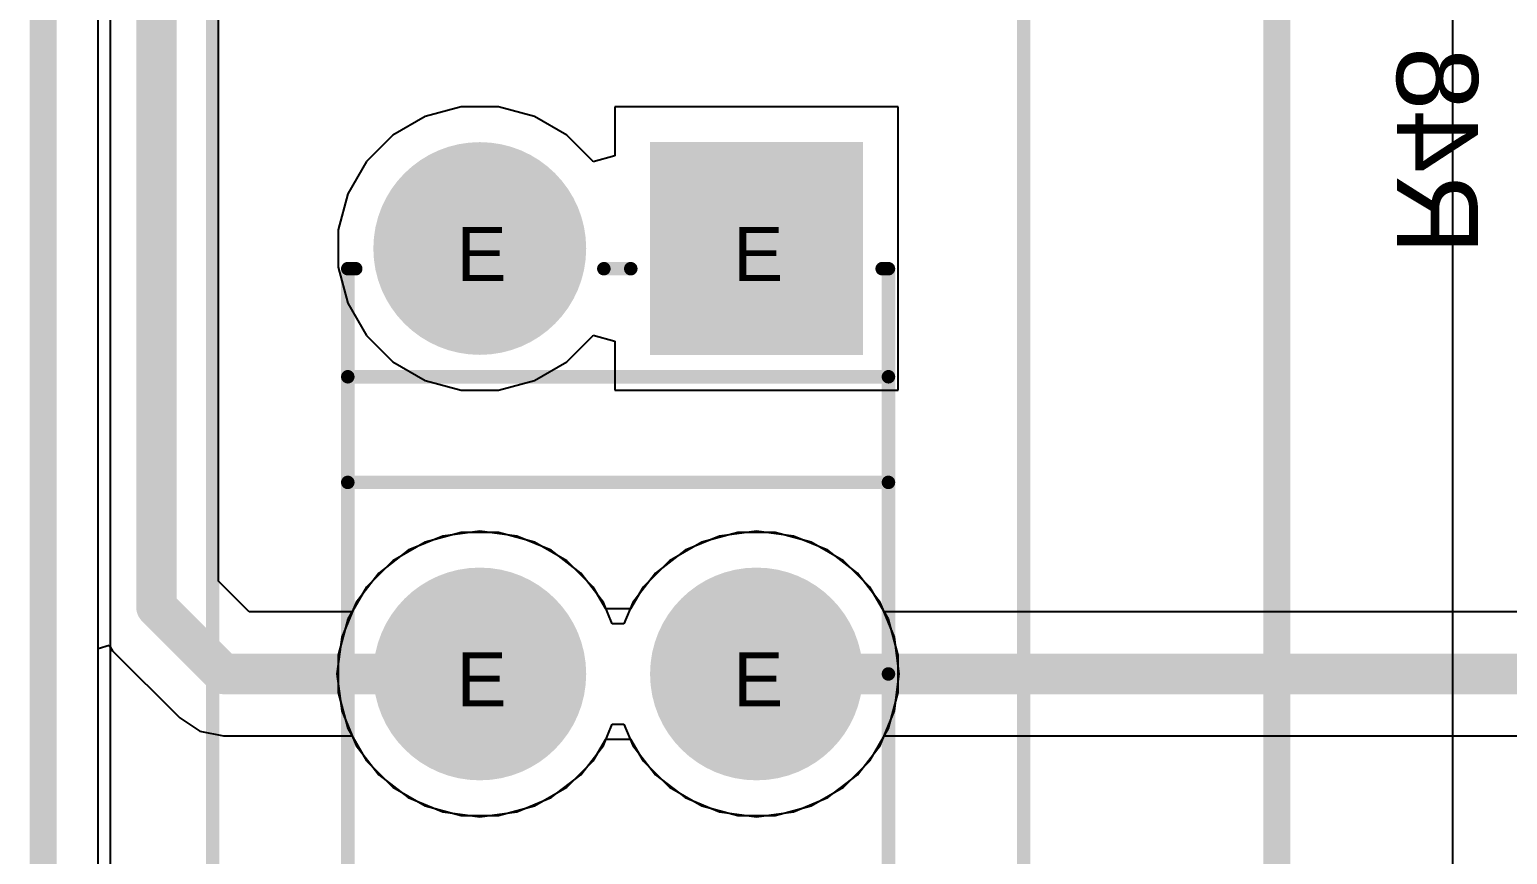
# Model space of a CAD drawing. Header units: inches. Extents: x 0 to 198, y 0 to 199.
# Drawn here: x -0.005 to 0.542, y 3.177 to 3.482 of the extents above; entities that cross this region are included whole.
import ezdxf

# ---------------------------------------------------------------- set-up
doc = ezdxf.new("R2010")
doc.units = ezdxf.units.IN
doc.header["$MEASUREMENT"] = 0
for name, color, linetype in [('Board Outline', 216, 'Continuous'), ('Bottom Layer', 5, 'Continuous'), ('Bottom Overlay', 54, 'Continuous'), ('Bottom Solder', 6, 'Continuous'), ('Drill Drawing', 1, 'Continuous'), ('Layer 1', 16, 'Continuous'), ('Layer 2', 76, 'Continuous'), ('Multi-Layer', 9, 'Continuous'), ('Pad Holes', 156, 'Continuous'), ('Top Layer', 1, 'Continuous'), ('Top Overlay', 2, 'Continuous'), ('Top Solder', 216, 'Continuous')]:
    doc.layers.add(name, color=color, linetype=linetype)
doc.styles.add('Arial', font='', dxfattribs={"height": 0.2})
doc.styles.get('Arial').set_extended_font_data('Arial')

# ---------------------------------------------------------------- blocks, each defined once
blk = doc.blocks.new('BH_18650_B1BA002_19')
at = {"layer": 'Top Overlay'}
blk.add_lwpolyline([(-0.56498, -1.5175, 0.01, 0.01, 0), (-0.56498, 1.5175, 0.01, 0.01, 0)], format="xyseb", dxfattribs=at)
blk = doc.blocks.new('SS_22F07_G010_64')
at = {"layer": 'Bottom Layer'}
blk.add_hatch(color=5, dxfattribs=at).paths.add_polyline_path([(-0.19488, 0.08858), (-0.12008, 0.08858), (-0.12008, 0.01378), (-0.19488, 0.01378)])
h = blk.add_hatch(color=5, dxfattribs=at)
edge = h.paths.add_edge_path()
edge.add_arc((0, 0.05118), 0.0374, 0, 360)
h = blk.add_hatch(color=5, dxfattribs=at)
edge = h.paths.add_edge_path()
edge.add_arc((-0.15748, -0.05118), 0.0374, 0, 360)
h = blk.add_hatch(color=5, dxfattribs=at)
edge = h.paths.add_edge_path()
edge.add_arc((0, -0.05118), 0.0374, 0, 360)
at = {"layer": 'Bottom Solder'}
blk.add_hatch(color=6, dxfattribs=at).paths.add_polyline_path([(-0.19685, 0.09055), (-0.11811, 0.09055), (-0.11811, 0.01181), (-0.19685, 0.01181)])
h = blk.add_hatch(color=6, dxfattribs=at)
edge = h.paths.add_edge_path()
edge.add_arc((0, 0.05118), 0.03937, 0, 360)
h = blk.add_hatch(color=6, dxfattribs=at)
edge = h.paths.add_edge_path()
edge.add_arc((-0.15748, -0.05118), 0.03937, 0, 360)
h = blk.add_hatch(color=6, dxfattribs=at)
edge = h.paths.add_edge_path()
edge.add_arc((0, -0.05118), 0.03937, 0, 360)
at = {"layer": 'Layer 1'}
blk.add_hatch(color=16, dxfattribs=at).paths.add_polyline_path([(-0.19488, 0.08858), (-0.12008, 0.08858), (-0.12008, 0.01378), (-0.19488, 0.01378)])
h = blk.add_hatch(color=16, dxfattribs=at)
edge = h.paths.add_edge_path()
edge.add_arc((0, 0.05118), 0.0374, 0, 360)
h = blk.add_hatch(color=16, dxfattribs=at)
edge = h.paths.add_edge_path()
edge.add_arc((-0.15748, -0.05118), 0.0374, 0, 360)
h = blk.add_hatch(color=16, dxfattribs=at)
edge = h.paths.add_edge_path()
edge.add_arc((0, -0.05118), 0.0374, 0, 360)
at = {"layer": 'Layer 2'}
blk.add_hatch(color=76, dxfattribs=at).paths.add_polyline_path([(-0.19488, 0.08858), (-0.12008, 0.08858), (-0.12008, 0.01378), (-0.19488, 0.01378)])
h = blk.add_hatch(color=76, dxfattribs=at)
edge = h.paths.add_edge_path()
edge.add_arc((0, 0.05118), 0.0374, 0, 360)
h = blk.add_hatch(color=76, dxfattribs=at)
edge = h.paths.add_edge_path()
edge.add_arc((-0.15748, -0.05118), 0.0374, 0, 360)
h = blk.add_hatch(color=76, dxfattribs=at)
edge = h.paths.add_edge_path()
edge.add_arc((0, -0.05118), 0.0374, 0, 360)
at = {"layer": 'Multi-Layer'}
blk.add_hatch(color=9, dxfattribs=at).paths.add_polyline_path([(-0.19488, 0.08858), (-0.12008, 0.08858), (-0.12008, 0.01378), (-0.19488, 0.01378)])
h = blk.add_hatch(color=9, dxfattribs=at)
edge = h.paths.add_edge_path()
edge.add_arc((0, 0.05118), 0.0374, 0, 360)
h = blk.add_hatch(color=9, dxfattribs=at)
edge = h.paths.add_edge_path()
edge.add_arc((-0.15748, -0.05118), 0.0374, 0, 360)
h = blk.add_hatch(color=9, dxfattribs=at)
edge = h.paths.add_edge_path()
edge.add_arc((0, -0.05118), 0.0374, 0, 360)
at = {"layer": 'Pad Holes'}
h = blk.add_hatch(color=7, dxfattribs=at)
edge = h.paths.add_edge_path()
edge.add_arc((-0.15748, 0.05118), 0.02362, 0, 360)
h = blk.add_hatch(color=7, dxfattribs=at)
edge = h.paths.add_edge_path()
edge.add_arc((0, 0.05118), 0.02362, 0, 360)
h = blk.add_hatch(color=7, dxfattribs=at)
edge = h.paths.add_edge_path()
edge.add_arc((-0.15748, -0.05118), 0.02362, 0, 360)
h = blk.add_hatch(color=7, dxfattribs=at)
edge = h.paths.add_edge_path()
edge.add_arc((0, -0.05118), 0.02362, 0, 360)
at = {"layer": 'Top Layer'}
blk.add_hatch(color=1, dxfattribs=at).paths.add_polyline_path([(-0.19488, 0.08858), (-0.12008, 0.08858), (-0.12008, 0.01378), (-0.19488, 0.01378)])
h = blk.add_hatch(color=1, dxfattribs=at)
edge = h.paths.add_edge_path()
edge.add_arc((0, 0.05118), 0.0374, 0, 360)
h = blk.add_hatch(color=1, dxfattribs=at)
edge = h.paths.add_edge_path()
edge.add_arc((-0.15748, -0.05118), 0.0374, 0, 360)
h = blk.add_hatch(color=1, dxfattribs=at)
edge = h.paths.add_edge_path()
edge.add_arc((0, -0.05118), 0.0374, 0, 360)
at = {"layer": 'Top Solder'}
blk.add_hatch(color=216, dxfattribs=at).paths.add_polyline_path([(-0.19685, 0.09055), (-0.11811, 0.09055), (-0.11811, 0.01181), (-0.19685, 0.01181)])
h = blk.add_hatch(color=216, dxfattribs=at)
edge = h.paths.add_edge_path()
edge.add_arc((0, 0.05118), 0.03937, 0, 360)
h = blk.add_hatch(color=216, dxfattribs=at)
edge = h.paths.add_edge_path()
edge.add_arc((-0.15748, -0.05118), 0.03937, 0, 360)
h = blk.add_hatch(color=216, dxfattribs=at)
edge = h.paths.add_edge_path()
edge.add_arc((0, -0.05118), 0.03937, 0, 360)
at = {"layer": 'Top Overlay'}
for points in [[(0.325, 0.15, 0.005, 0.005, 0), (-0.325, 0.15, 0.005, 0.005, 0)], [(0, 0.1, 0.005, 0.005, 0), (-0.15, 0.1, 0.005, 0.005, 0)], [(-0.15, 0.09768, 0.005, 0.005, 0), (-0.15, 0.1, 0.005, 0.005, 0)], [(0, 0.1, 0.005, 0.005, 0), (-0.11, 0.1, 0.005, 0.005, 0)], [(-0.11, -0.1, 0.005, 0.005, 0), (-0.11, 0.1, 0.005, 0.005, 0)], [(-0.07091, -0.1, 0.005, 0.005, 0), (-0.07091, 0.1, 0.005, 0.005, 0)], [(0.15, 0.1, 0.005, 0.005, 0), (0, 0.1, 0.005, 0.005, 0)], [(-0.15, -0.00528, 0.005, 0.005, 0), (-0.15, 0.00468, 0.005, 0.005, 0)], [(-0.15, -0.1, 0.005, 0.005, 0), (-0.15, -0.09707, 0.005, 0.005, 0)], [(0.15, -0.1, 0.005, 0.005, 0), (-0.15, -0.1, 0.005, 0.005, 0)], [(0.325, -0.15, 0.005, 0.005, 0), (-0.325, -0.15, 0.005, 0.005, 0)]]:
    blk.add_lwpolyline(points, format="xyseb", dxfattribs=at)
for points in [[(-0.15125, 0.1, 0.0025, 0.0025, 1), (-0.14875, 0.1, 0.0025, 0.0025, 1)], [(-0.15125, 0.1, 0.0025, 0.0025, 1), (-0.14875, 0.1, 0.0025, 0.0025, 1)], [(-0.15125, 0.09768, 0.0025, 0.0025, 1), (-0.14875, 0.09768, 0.0025, 0.0025, 1)], [(-0.11125, 0.1, 0.0025, 0.0025, 1), (-0.10875, 0.1, 0.0025, 0.0025, 1)], [(-0.11125, 0.1, 0.0025, 0.0025, 1), (-0.10875, 0.1, 0.0025, 0.0025, 1)], [(-0.07216, 0.1, 0.0025, 0.0025, 1), (-0.06966, 0.1, 0.0025, 0.0025, 1)], [(-0.00125, 0.1, 0.0025, 0.0025, 1), (0.00125, 0.1, 0.0025, 0.0025, 1)], [(-0.00125, 0.1, 0.0025, 0.0025, 1), (0.00125, 0.1, 0.0025, 0.0025, 1)], [(-0.00125, 0.1, 0.0025, 0.0025, 1), (0.00125, 0.1, 0.0025, 0.0025, 1)], [(-0.15125, 0.00468, 0.0025, 0.0025, 1), (-0.14875, 0.00468, 0.0025, 0.0025, 1)], [(-0.15125, -0.00528, 0.0025, 0.0025, 1), (-0.14875, -0.00528, 0.0025, 0.0025, 1)], [(-0.15125, -0.09707, 0.0025, 0.0025, 1), (-0.14875, -0.09707, 0.0025, 0.0025, 1)], [(-0.15125, -0.1, 0.0025, 0.0025, 1), (-0.14875, -0.1, 0.0025, 0.0025, 1)], [(-0.15125, -0.1, 0.0025, 0.0025, 1), (-0.14875, -0.1, 0.0025, 0.0025, 1)], [(-0.11125, -0.1, 0.0025, 0.0025, 1), (-0.10875, -0.1, 0.0025, 0.0025, 1)], [(-0.07216, -0.1, 0.0025, 0.0025, 1), (-0.06966, -0.1, 0.0025, 0.0025, 1)]]:
    blk.add_lwpolyline(points, format="xyseb", close=True, dxfattribs=at)

msp = doc.modelspace()

# ---------------------------------------------------------------- linework, layer by layer
at = {"layer": 'Board Outline'}
msp.add_lwpolyline([(0, 0, 0.01, 0.01, 0), (0, 4.72441, 0.01, 0.01, 0)], format="xyseb", dxfattribs=at)
at = {"layer": 'Bottom Layer'}
for p, q in [((0.06489, 3.27785), (0.06489, 3.63927)), ((0.14787, 3.29458), (0.13512, 3.2893)), ((0.16155, 3.29638), (0.14787, 3.29458)), ((0.17523, 3.29458), (0.16155, 3.29638)), ((0.18797, 3.2893), (0.17523, 3.29458)), ((0.25023, 3.29458), (0.23748, 3.2893)), ((0.26391, 3.29638), (0.25023, 3.29458)), ((0.27759, 3.29458), (0.26391, 3.29638)), ((0.29033, 3.2893), (0.27759, 3.29458)), ((0.13512, 3.2893), (0.12417, 3.2809)), ((0.19892, 3.2809), (0.18797, 3.2893)), ((0.23748, 3.2893), (0.22653, 3.2809)), ((0.30128, 3.2809), (0.29033, 3.2893)), ((0.12417, 3.2809), (0.11577, 3.26996)), ((0.20732, 3.26996), (0.19892, 3.2809)), ((0.22653, 3.2809), (0.21813, 3.26996)), ((0.30968, 3.26996), (0.30128, 3.2809)), ((0.07628, 3.26647), (0.06489, 3.27785)), ((0.11577, 3.26996), (0.11433, 3.26647)), ((0.21056, 3.26213), (0.20732, 3.26996)), ((0.21813, 3.26996), (0.21489, 3.26213)), ((0.31112, 3.26647), (0.30968, 3.26996)), ((0.11433, 3.26647), (0.07628, 3.26647)), ((1.00155, 3.26647), (0.31112, 3.26647)), ((0.21489, 3.26213), (0.21056, 3.26213)), ((0.02039, 3.25292), (0.02439, 3.25413)), ((0.02439, 3.25413), (0.02573, 3.25213)), ((0.02039, 1.42412), (0.02039, 3.25292)), ((0.02573, 3.25213), (0.05055, 3.22731)), ((0.05055, 3.22731), (0.05799, 3.22234)), ((0.05799, 3.22234), (0.06677, 3.22059)), ((0.06677, 3.22059), (0.11433, 3.22059)), ((0.11433, 3.22059), (0.11577, 3.2171)), ((0.20732, 3.2171), (0.21056, 3.22493)), ((0.21056, 3.22493), (0.21489, 3.22493)), ((0.21489, 3.22493), (0.21813, 3.2171)), ((0.30968, 3.2171), (0.31112, 3.22059)), ((0.31112, 3.22059), (0.99205, 3.22059)), ((0.11577, 3.2171), (0.12417, 3.20616)), ((0.19892, 3.20616), (0.20732, 3.2171)), ((0.21813, 3.2171), (0.22653, 3.20616)), ((0.30128, 3.20616), (0.30968, 3.2171)), ((0.12417, 3.20616), (0.13512, 3.19776)), ((0.18797, 3.19776), (0.19892, 3.20616)), ((0.22653, 3.20616), (0.23748, 3.19776)), ((0.29033, 3.19776), (0.30128, 3.20616)), ((0.13512, 3.19776), (0.14787, 3.19248)), ((0.17523, 3.19248), (0.18797, 3.19776)), ((0.23748, 3.19776), (0.25023, 3.19248)), ((0.27759, 3.19248), (0.29033, 3.19776)), ((0.14787, 3.19248), (0.16155, 3.19068)), ((0.16155, 3.19068), (0.17523, 3.19248)), ((0.25023, 3.19248), (0.26391, 3.19068)), ((0.26391, 3.19068), (0.27759, 3.19248))]:
    msp.add_line(p, q, dxfattribs=at)
for points in [[(0.04195, 3.26835, 0.015, 0.015, 0), (0.04195, 4.06379, 0.015, 0.015, 0)], [(0.04195, 3.26835, 0.015, 0.015, 0), (0.06677, 3.24353, 0.015, 0.015, 0)], [(0.06677, 3.24353, 0.015, 0.015, 0), (0.16155, 3.24353, 0.015, 0.015, 0)], [(0.26391, 3.24353, 0.015, 0.015, 0), (1.00155, 3.24353, 0.015, 0.015, 0)]]:
    msp.add_lwpolyline(points, format="xyseb", dxfattribs=at)
for points in [[(0.0382, 3.26835, 0.0075, 0.0075, 1), (0.0457, 3.26835, 0.0075, 0.0075, 1)], [(0.0382, 3.26835, 0.0075, 0.0075, 1), (0.0457, 3.26835, 0.0075, 0.0075, 1)], [(0.06302, 3.24353, 0.0075, 0.0075, 1), (0.07052, 3.24353, 0.0075, 0.0075, 1)], [(0.06302, 3.24353, 0.0075, 0.0075, 1), (0.07052, 3.24353, 0.0075, 0.0075, 1)], [(0.1578, 3.24353, 0.0075, 0.0075, 1), (0.1653, 3.24353, 0.0075, 0.0075, 1)], [(0.26016, 3.24353, 0.0075, 0.0075, 1), (0.26766, 3.24353, 0.0075, 0.0075, 1)]]:
    msp.add_lwpolyline(points, format="xyseb", close=True, dxfattribs=at)
at = {"layer": 'Layer 1'}
for p, q in [((0.02039, 0.33691), (0.02039, 4.38558)), ((0.14787, 3.29458), (0.13512, 3.2893)), ((0.16155, 3.29638), (0.14787, 3.29458)), ((0.17523, 3.29458), (0.16155, 3.29638)), ((0.18797, 3.2893), (0.17523, 3.29458)), ((0.25023, 3.29458), (0.23748, 3.2893)), ((0.26391, 3.29638), (0.25023, 3.29458)), ((0.27759, 3.29458), (0.26391, 3.29638)), ((0.29033, 3.2893), (0.27759, 3.29458)), ((0.13512, 3.2893), (0.12417, 3.2809)), ((0.19892, 3.2809), (0.18797, 3.2893)), ((0.23748, 3.2893), (0.22653, 3.2809)), ((0.30128, 3.2809), (0.29033, 3.2893)), ((0.12417, 3.2809), (0.11577, 3.26996)), ((0.20732, 3.26996), (0.19892, 3.2809)), ((0.22653, 3.2809), (0.21813, 3.26996)), ((0.30968, 3.26996), (0.30128, 3.2809)), ((0.11577, 3.26996), (0.11049, 3.25721)), ((0.21056, 3.26213), (0.20732, 3.26996)), ((0.21813, 3.26996), (0.21489, 3.26213)), ((0.31496, 3.25721), (0.30968, 3.26996)), ((0.21489, 3.26213), (0.21056, 3.26213)), ((0.11049, 3.25721), (0.10869, 3.24353)), ((0.31676, 3.24353), (0.31496, 3.25721)), ((0.10869, 3.24353), (0.11049, 3.22985)), ((0.31496, 3.22985), (0.31676, 3.24353)), ((0.11049, 3.22985), (0.11577, 3.2171)), ((0.30968, 3.2171), (0.31496, 3.22985)), ((0.20732, 3.2171), (0.21056, 3.22493)), ((0.21056, 3.22493), (0.21489, 3.22493)), ((0.21489, 3.22493), (0.21813, 3.2171)), ((0.11577, 3.2171), (0.12417, 3.20616)), ((0.19892, 3.20616), (0.20732, 3.2171)), ((0.21813, 3.2171), (0.22653, 3.20616)), ((0.30128, 3.20616), (0.30968, 3.2171)), ((0.12417, 3.20616), (0.13512, 3.19776)), ((0.18797, 3.19776), (0.19892, 3.20616)), ((0.22653, 3.20616), (0.23748, 3.19776)), ((0.29033, 3.19776), (0.30128, 3.20616)), ((0.13512, 3.19776), (0.14787, 3.19248)), ((0.17523, 3.19248), (0.18797, 3.19776)), ((0.23748, 3.19776), (0.25023, 3.19248)), ((0.27759, 3.19248), (0.29033, 3.19776)), ((0.14787, 3.19248), (0.16155, 3.19068)), ((0.16155, 3.19068), (0.17523, 3.19248)), ((0.25023, 3.19248), (0.26391, 3.19068)), ((0.26391, 3.19068), (0.27759, 3.19248))]:
    msp.add_line(p, q, dxfattribs=at)
at = {"layer": 'Layer 2'}
for p, q in [((0.025, 2.41721), (0.025, 3.66565)), ((0.5214, 3.66833), (0.5214, 2.4114)), ((0.14132, 3.44984), (0.12937, 3.44294)), ((0.15465, 3.45341), (0.14132, 3.44984)), ((0.16844, 3.45341), (0.15465, 3.45341)), ((0.18177, 3.44984), (0.16844, 3.45341)), ((0.19372, 3.44294), (0.18177, 3.44984)), ((0.31631, 3.45341), (0.21151, 3.45341)), ((0.21151, 3.45341), (0.21151, 3.43528)), ((0.31631, 3.34861), (0.31631, 3.45341)), ((0.12937, 3.44294), (0.11961, 3.43319)), ((0.20348, 3.43319), (0.19372, 3.44294)), ((0.21151, 3.43528), (0.20351, 3.43314)), ((0.11961, 3.43319), (0.11272, 3.42124)), ((0.20351, 3.43314), (0.20348, 3.43319)), ((0.11272, 3.42124), (0.10914, 3.40791)), ((0.10914, 3.40791), (0.10914, 3.39411)), ((0.10914, 3.39411), (0.11272, 3.38078)), ((0.11272, 3.38078), (0.11961, 3.36883)), ((0.11961, 3.36883), (0.12937, 3.35908)), ((0.19372, 3.35908), (0.20348, 3.36883)), ((0.20348, 3.36883), (0.20351, 3.36888)), ((0.20351, 3.36888), (0.21151, 3.36674)), ((0.21151, 3.36674), (0.21151, 3.34861)), ((0.12937, 3.35908), (0.14132, 3.35218)), ((0.18177, 3.35218), (0.19372, 3.35908)), ((0.14132, 3.35218), (0.15465, 3.34861)), ((0.16844, 3.34861), (0.18177, 3.35218)), ((0.15465, 3.34861), (0.16844, 3.34861)), ((0.21151, 3.34861), (0.31631, 3.34861)), ((0.14132, 3.29236), (0.12937, 3.28546)), ((0.15465, 3.29593), (0.14132, 3.29236)), ((0.16844, 3.29593), (0.15465, 3.29593)), ((0.18177, 3.29236), (0.16844, 3.29593)), ((0.19372, 3.28546), (0.18177, 3.29236)), ((0.24368, 3.29236), (0.23173, 3.28546)), ((0.25701, 3.29593), (0.24368, 3.29236)), ((0.27081, 3.29593), (0.25701, 3.29593)), ((0.28413, 3.29236), (0.27081, 3.29593)), ((0.29608, 3.28546), (0.28413, 3.29236)), ((0.12937, 3.28546), (0.11961, 3.27571)), ((0.20348, 3.27571), (0.19372, 3.28546)), ((0.23173, 3.28546), (0.22198, 3.27571)), ((0.30584, 3.27571), (0.29608, 3.28546)), ((0.11961, 3.27571), (0.11272, 3.26376)), ((0.20813, 3.26764), (0.20348, 3.27571)), ((0.22198, 3.27571), (0.21732, 3.26764)), ((0.31274, 3.26376), (0.30584, 3.27571)), ((0.21732, 3.26764), (0.20813, 3.26764)), ((0.11272, 3.26376), (0.10914, 3.25043)), ((0.31631, 3.25043), (0.31274, 3.26376)), ((0.10914, 3.25043), (0.10914, 3.23663)), ((0.31631, 3.23663), (0.31631, 3.25043)), ((0.10914, 3.23663), (0.11272, 3.2233)), ((0.31274, 3.2233), (0.31631, 3.23663)), ((0.11272, 3.2233), (0.11961, 3.21135)), ((0.30584, 3.21135), (0.31274, 3.2233)), ((0.20348, 3.21135), (0.20813, 3.21942)), ((0.20813, 3.21942), (0.21732, 3.21942)), ((0.21732, 3.21942), (0.22198, 3.21135)), ((0.11961, 3.21135), (0.12937, 3.2016)), ((0.19372, 3.2016), (0.20348, 3.21135)), ((0.22198, 3.21135), (0.23173, 3.2016)), ((0.29608, 3.2016), (0.30584, 3.21135)), ((0.12937, 3.2016), (0.14132, 3.1947)), ((0.18177, 3.1947), (0.19372, 3.2016)), ((0.23173, 3.2016), (0.24368, 3.1947)), ((0.28413, 3.1947), (0.29608, 3.2016)), ((0.14132, 3.1947), (0.15465, 3.19113)), ((0.16844, 3.19113), (0.18177, 3.1947)), ((0.24368, 3.1947), (0.25701, 3.19113)), ((0.27081, 3.19113), (0.28413, 3.1947)), ((0.15465, 3.19113), (0.16844, 3.19113)), ((0.25701, 3.19113), (0.27081, 3.19113))]:
    msp.add_line(p, q, dxfattribs=at)
at = {"layer": 'Top Layer'}
for p, q in [((0.02039, 0.33691), (0.02039, 4.38558)), ((0.14787, 3.29458), (0.13512, 3.2893)), ((0.16155, 3.29638), (0.14787, 3.29458)), ((0.17523, 3.29458), (0.16155, 3.29638)), ((0.18797, 3.2893), (0.17523, 3.29458)), ((0.25023, 3.29458), (0.23748, 3.2893)), ((0.26391, 3.29638), (0.25023, 3.29458)), ((0.27759, 3.29458), (0.26391, 3.29638)), ((0.29033, 3.2893), (0.27759, 3.29458)), ((0.13512, 3.2893), (0.12417, 3.2809)), ((0.19892, 3.2809), (0.18797, 3.2893)), ((0.23748, 3.2893), (0.22653, 3.2809)), ((0.30128, 3.2809), (0.29033, 3.2893)), ((0.12417, 3.2809), (0.11577, 3.26996)), ((0.20732, 3.26996), (0.19892, 3.2809)), ((0.22653, 3.2809), (0.21813, 3.26996)), ((0.30968, 3.26996), (0.30128, 3.2809)), ((0.11577, 3.26996), (0.11049, 3.25721)), ((0.21056, 3.26213), (0.20732, 3.26996)), ((0.21813, 3.26996), (0.21489, 3.26213)), ((0.31496, 3.25721), (0.30968, 3.26996)), ((0.21489, 3.26213), (0.21056, 3.26213)), ((0.11049, 3.25721), (0.10869, 3.24353)), ((0.31676, 3.24353), (0.31496, 3.25721)), ((0.10869, 3.24353), (0.11049, 3.22985)), ((0.31496, 3.22985), (0.31676, 3.24353)), ((0.11049, 3.22985), (0.11577, 3.2171)), ((0.30968, 3.2171), (0.31496, 3.22985)), ((0.20732, 3.2171), (0.21056, 3.22493)), ((0.21056, 3.22493), (0.21489, 3.22493)), ((0.21489, 3.22493), (0.21813, 3.2171)), ((0.11577, 3.2171), (0.12417, 3.20616)), ((0.19892, 3.20616), (0.20732, 3.2171)), ((0.21813, 3.2171), (0.22653, 3.20616)), ((0.30128, 3.20616), (0.30968, 3.2171)), ((0.12417, 3.20616), (0.13512, 3.19776)), ((0.18797, 3.19776), (0.19892, 3.20616)), ((0.22653, 3.20616), (0.23748, 3.19776)), ((0.29033, 3.19776), (0.30128, 3.20616)), ((0.13512, 3.19776), (0.14787, 3.19248)), ((0.17523, 3.19248), (0.18797, 3.19776)), ((0.23748, 3.19776), (0.25023, 3.19248)), ((0.27759, 3.19248), (0.29033, 3.19776)), ((0.14787, 3.19248), (0.16155, 3.19068)), ((0.16155, 3.19068), (0.17523, 3.19248)), ((0.25023, 3.19248), (0.26391, 3.19068)), ((0.26391, 3.19068), (0.27759, 3.19248))]:
    msp.add_line(p, q, dxfattribs=at)

# ---------------------------------------------------------------- block references
msp.add_blockref('BH_18650_B1BA002_19', (1.02138, 2.36441))
at = {"rotation": 270}
msp.add_blockref('SS_22F07_G010_64', (0.21273, 3.24353), dxfattribs=at)

# ---------------------------------------------------------------- texts
at = {"layer": 'Bottom Overlay', "style": 'Arial', "text_generation_flag": 2}
msp.add_text('R48', height=0.03, rotation=270, dxfattribs=at).set_placement((0.50081, 3.3987))
at = {"layer": 'Drill Drawing', "style": 'Arial'}
for p in [(0.15288, 3.38901), (0.25524, 3.38901), (0.15288, 3.23153), (0.25524, 3.23153)]:
    msp.add_text('E', height=0.02, dxfattribs=at).set_placement(p)

doc.saveas('drawing.dxf')
